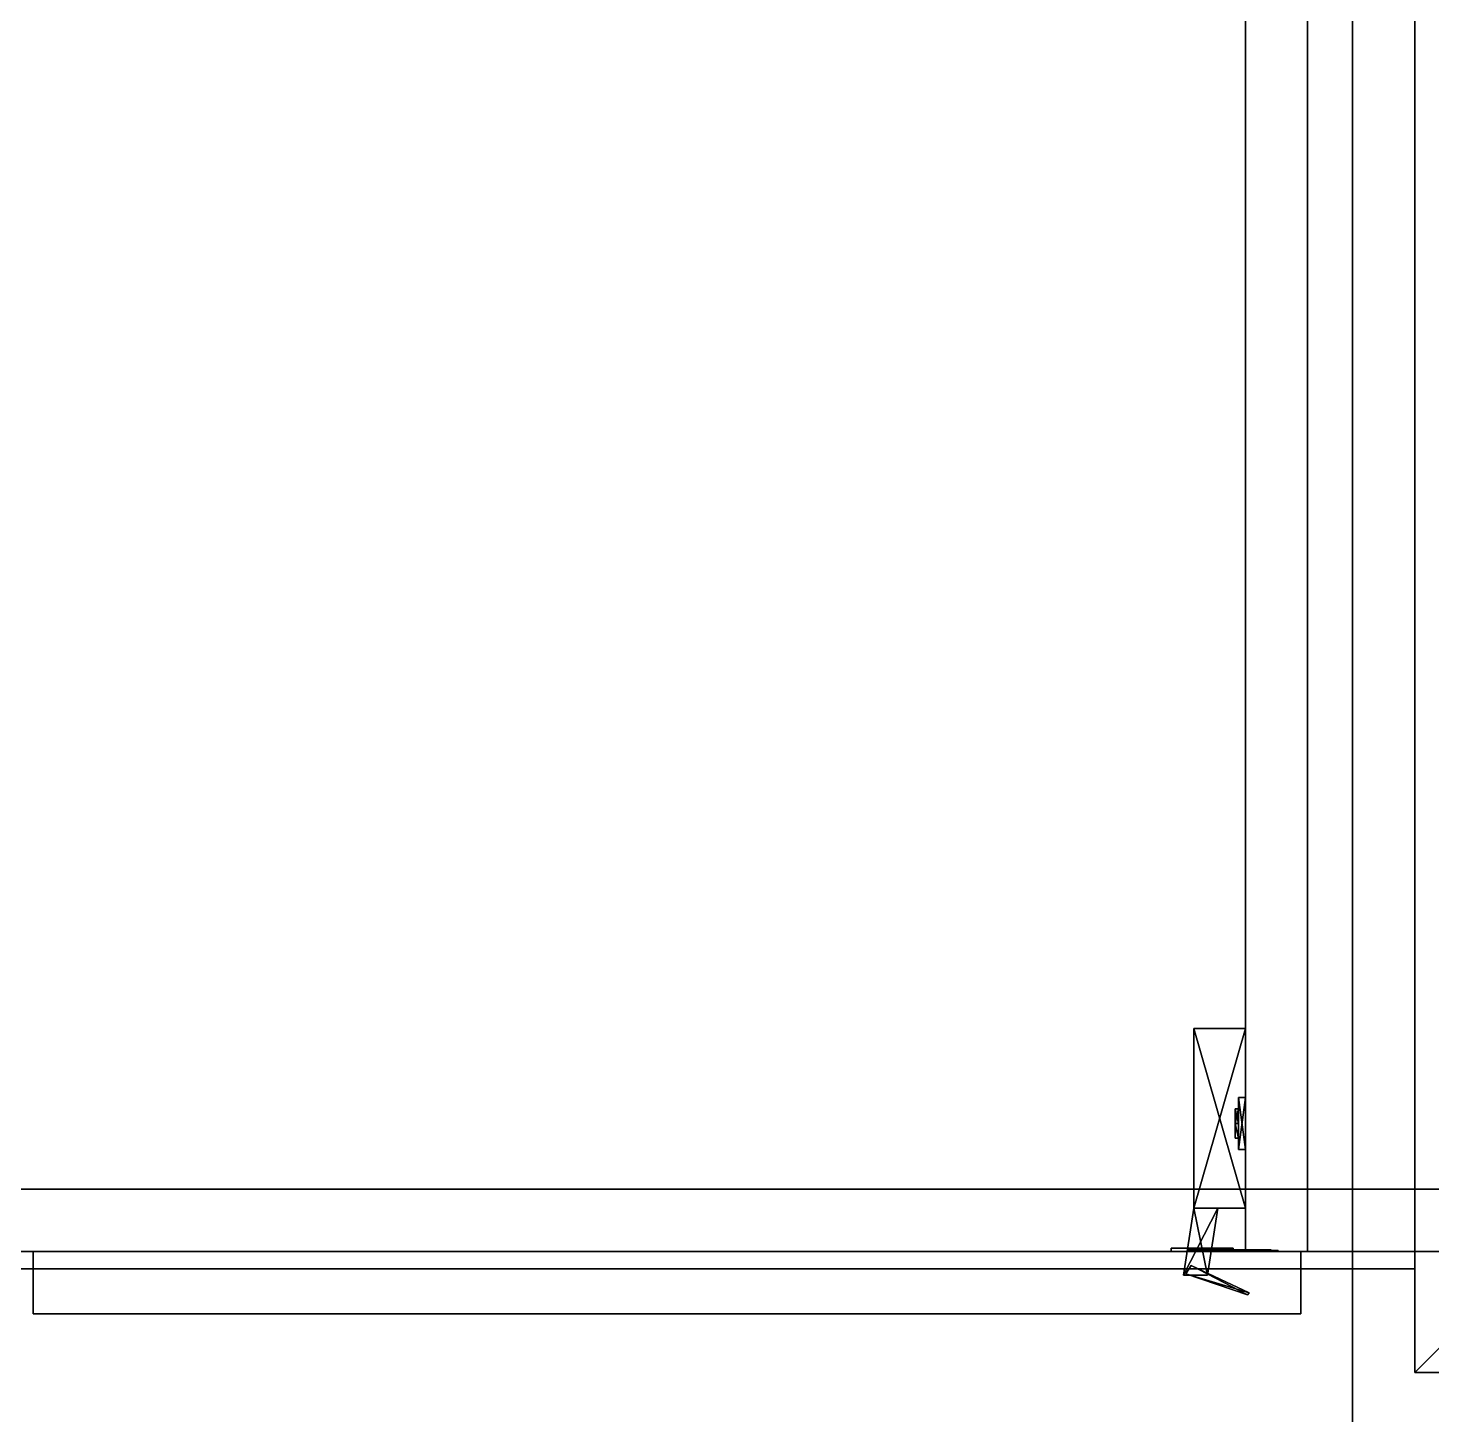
# Model space of a CAD drawing. Extents: x 0 to 6014, y -2453 to 0.
# Drawn here: x 4034 to 4439.9, y -802.3 to -401.1 of the extents above; entities that cross this region are included whole.
import ezdxf

# ---------------------------------------------------------------- set-up
doc = ezdxf.new("R2010")
doc.units = 0
for name, color, linetype in [('LAYER0', 7, 'CONTINUOUS'), ('LAYER1', 7, 'CONTINUOUS'), ('LAYER183', 246, 'CONTINUOUS'), ('LAYER184', 254, 'CONTINUOUS'), ('LAYER186', 7, 'CONTINUOUS'), ('LAYER203', 7, 'CONTINUOUS'), ('LAYER204', 7, 'CONTINUOUS'), ('LAYER205', 28, 'CONTINUOUS'), ('LAYER206', 253, 'CONTINUOUS'), ('LAYER207', 28, 'CONTINUOUS'), ('LAYER208', 253, 'CONTINUOUS'), ('LAYER209', 254, 'CONTINUOUS'), ('LAYER436', 254, 'CONTINUOUS'), ('LAYER437', 254, 'CONTINUOUS')]:
    doc.layers.add(name, color=color, linetype=linetype)

msp = doc.modelspace()

# ---------------------------------------------------------------- linework, layer by layer
at = {"layer": 'LAYER0'}
for points, invisible_edges in [([(1510, -265), (4585, 0), (2107, -1840), (1510, -265)], 7), ([(1510, 0, 5), (2107, -1840, 5), (4585, 0, 5), (1510, 0, 5)], 3), ([(2107, -1840), (4585, 0), (2107, -2453), (2107, -1840)], 3), ([(2107, -2453), (4585, 0), (4585, -640), (2107, -2453)], 5), ([(4585, 0, 5), (2107, -1840, 5), (4585, -640, 5), (4585, 0, 5)], 3), ([(2107, -2453), (4585, -640), (6013.69, -2453), (2107, -2453)], 3), ([(2107, -1840, 5), (6013.69, -2453, 5), (4585, -640, 5), (2107, -1840, 5)], 7)]:
    msp.add_3dface(points, dxfattribs=dict(at, invisible_edges=invisible_edges))
at = {"layer": 'LAYER1'}
for points, invisible_edges in [([(4435, -150, 5), (4585, 0, 5), (4435, -790, 5), (4435, -150, 5)], 3), ([(4435, -790, 5), (4585, 0, 5), (4585, -640, 5), (4435, -790, 5)], 5), ([(4435, -150, 2334), (4435, -790, 5), (4435, -790, 2334), (4435, -150, 2334)], 1), ([(4435, -790, 5), (4435, -150, 2334), (4435, -150, 5), (4435, -790, 5)], 1), ([(4435, -790, 5), (4585, -640, 5), (6013.69, -790, 5), (4435, -790, 5)], 3), ([(6013.69, -790, 2334), (4435, -790, 5), (6013.69, -790, 5), (6013.69, -790, 2334)], 1), ([(4435, -790, 5), (6013.69, -790, 2334), (4435, -790, 2334), (4435, -790, 5)], 1)]:
    msp.add_3dface(points, dxfattribs=dict(at, invisible_edges=invisible_edges))
at = {"layer": 'LAYER183', "invisible_edges": 1}
for points in [[(4417, -150, 5), (3682, -861, 5), (3682, -150, 5), (4417, -150, 5)], [(3682, -861, 5), (4417, -150, 5), (4417, -861, 5), (3682, -861, 5)], [(4417, -861, 1895), (3682, -150, 1895), (3682, -861, 1895), (4417, -861, 1895)], [(3682, -150, 1895), (4417, -861, 1895), (4417, -150, 1895), (3682, -150, 1895)], [(4417, -150, 5), (4417, -861, 1895), (4417, -861, 5), (4417, -150, 5)], [(4417, -861, 1895), (4417, -150, 5), (4417, -150, 1895), (4417, -861, 1895)]]:
    msp.add_3dface(points, dxfattribs=at)
at = {"layer": 'LAYER184', "invisible_edges": 1}
for points in [[(4435, -150, 1925), (3664, -760, 1925), (3664, -150, 1925), (4435, -150, 1925)], [(3664, -760, 1925), (4435, -150, 1925), (4435, -760, 1925), (3664, -760, 1925)], [(4435, -760, 1943), (3664, -150, 1943), (3664, -760, 1943), (4435, -760, 1943)], [(3664, -150, 1943), (4435, -760, 1943), (4435, -150, 1943), (3664, -150, 1943)], [(4435, -150, 1925), (4435, -760, 1943), (4435, -760, 1925), (4435, -150, 1925)], [(4435, -760, 1943), (4435, -150, 1925), (4435, -150, 1943), (4435, -760, 1943)], [(4435, -760, 1943), (3664, -760, 1925), (4435, -760, 1925), (4435, -760, 1943)], [(3664, -760, 1925), (4435, -760, 1943), (3664, -760, 1943), (3664, -760, 1925)]]:
    msp.add_3dface(points, dxfattribs=at)
at = {"layer": 'LAYER186', "invisible_edges": 1}
for points in [[(4386, -150, 1943), (4386, -755, 2293), (4386, -150, 2293), (4386, -150, 1943)], [(4386, -755, 2293), (4386, -150, 1943), (4386, -755, 1943), (4386, -755, 2293)], [(4386, -150, 1943), (4404, -755, 1943), (4386, -755, 1943), (4386, -150, 1943)], [(4404, -755, 1943), (4386, -150, 1943), (4404, -150, 1943), (4404, -755, 1943)], [(4404, -150, 2293), (4386, -755, 2293), (4404, -755, 2293), (4404, -150, 2293)], [(4386, -755, 2293), (4404, -150, 2293), (4386, -150, 2293), (4386, -755, 2293)], [(4404, -755, 1943), (4404, -150, 2293), (4404, -755, 2293), (4404, -755, 1943)], [(4404, -150, 2293), (4404, -755, 1943), (4404, -150, 1943), (4404, -150, 2293)], [(4404, -755, 1943), (4386, -755, 2293), (4386, -755, 1943), (4404, -755, 1943)], [(4386, -755, 2293), (4404, -755, 1943), (4404, -755, 2293), (4386, -755, 2293)]]:
    msp.add_3dface(points, dxfattribs=at)
at = {"layer": 'LAYER203', "invisible_edges": 1}
for points in [[(4386, -150, 1944), (3682, -755, 1944), (3682, -150, 1944), (4386, -150, 1944)], [(3682, -755, 1944), (4386, -150, 1944), (4386, -755, 1944), (3682, -755, 1944)], [(4386, -755, 1962), (3682, -150, 1962), (3682, -755, 1962), (4386, -755, 1962)], [(3682, -150, 1962), (4386, -755, 1962), (4386, -150, 1962), (3682, -150, 1962)], [(4386, -150, 1944), (4386, -755, 1962), (4386, -755, 1944), (4386, -150, 1944)], [(4386, -755, 1962), (4386, -150, 1944), (4386, -150, 1962), (4386, -755, 1962)], [(4386, -755, 1962), (3682, -755, 1944), (4386, -755, 1944), (4386, -755, 1962)], [(3682, -755, 1944), (4386, -755, 1962), (3682, -755, 1962), (3682, -755, 1944)]]:
    msp.add_3dface(points, dxfattribs=at)
at = {"layer": 'LAYER204', "invisible_edges": 1}
for points in [[(3682, -150, 2292), (4386, -755, 2292), (4386, -150, 2292), (3682, -150, 2292)], [(4386, -755, 2292), (3682, -150, 2292), (3682, -755, 2292), (4386, -755, 2292)], [(3682, -755, 2274), (4386, -150, 2274), (4386, -755, 2274), (3682, -755, 2274)], [(4386, -150, 2274), (3682, -755, 2274), (3682, -150, 2274), (4386, -150, 2274)], [(4386, -150, 2274), (4386, -755, 2292), (4386, -755, 2274), (4386, -150, 2274)], [(4386, -755, 2292), (4386, -150, 2274), (4386, -150, 2292), (4386, -755, 2292)], [(3682, -755, 2274), (4386, -755, 2292), (3682, -755, 2292), (3682, -755, 2274)], [(4386, -755, 2292), (3682, -755, 2274), (4386, -755, 2274), (4386, -755, 2292)]]:
    msp.add_3dface(points, dxfattribs=at)
at = {"layer": 'LAYER205'}
for points in [[(4364.5, -754, 2067), (4364.5, -755, 2067), (4364.5, -754, 2067)], [(4364.5, -754, 2025), (4382.5, -754, 2025), (4382.5, -754, 2025), (4364.5, -754, 2025)], [(4364.5, -754, 2067), (4382.5, -754, 2067), (4382.5, -754, 2067), (4364.5, -754, 2067)], [(4382.5, -754, 2025), (4382.5, -755, 2025), (4364.5, -755, 2025), (4364.5, -754, 2025)], [(4364.5, -755, 2025), (4364.5, -755, 2067), (4364.5, -754, 2067), (4364.5, -754, 2025)], [(4382.5, -754, 2067), (4382.5, -755, 2067), (4364.5, -755, 2067), (4364.5, -754, 2067)], [(4364.5, -755, 2025), (4382.5, -755, 2025), (4382.5, -755, 2067), (4364.5, -755, 2067)], [(4369.5, -754, 2037), (4369.5, -755, 2037), (4369.5, -755, 2055), (4369.5, -754, 2055)], [(4369.5, -754, 2037), (4369.5, -755, 2037), (4382.5, -755, 2037), (4382.5, -754, 2037)], [(4369.5, -754, 2055), (4369.5, -755, 2055), (4382.5, -755, 2055), (4382.5, -754, 2055)], [(4369.5, -755, 2037), (4369.5, -755, 2055), (4369.5, -755, 2037)], [(4382.5, -754, 2037), (4382.5, -755, 2037), (4382.5, -755, 2025), (4382.5, -754, 2025)], [(4382.5, -754, 2055), (4382.5, -755, 2055), (4382.5, -755, 2067), (4382.5, -754, 2067)], [(4382.5, -755, 2037), (4382.5, -755, 2025), (4382.5, -755, 2037)], [(4382.5, -755, 2055), (4382.5, -755, 2067), (4382.5, -755, 2055)]]:
    msp.add_3dface(points, dxfattribs=at)
for points, invisible_edges in [([(4364.5, -754, 2067), (4364.5, -754, 2025), (4369.5, -754, 2037), (4369.5, -754, 2055)], 10), ([(4364.5, -754, 2025), (4369.5, -754, 2037), (4382.5, -754, 2037), (4382.5, -754, 2025)], 1), ([(4364.5, -754, 2067), (4369.5, -754, 2055), (4382.5, -754, 2055), (4382.5, -754, 2067)], 1), ([(4382.5, -754.5, 2055), (4382.5, -754.5, 2037), (4369.5, -754.5, 2037), (4369.5, -754.5, 2055)], 1), ([(4386.709, -754.5, 2051.317), (4386.5, -754.5, 2040.5), (4382.5, -754.5, 2037), (4382.5, -754.5, 2055)], 5), ([(4382.5, -754.75, 2033), (4387.475, -754.75, 2033.99), (4386.5, -754.75, 2040.5), (4382.5, -754.75, 2037)], 2), ([(4387.475, -754.75, 2058.01), (4382.5, -754.75, 2059), (4382.5, -754.75, 2055), (4386.5, -754.75, 2051.5)], 8), ([(4393.5, -754.5, 2051.5), (4393.5, -754.5, 2040.5), (4386.5, -754.5, 2040.5), (4386.709, -754.5, 2051.317)], 4), ([(4387.475, -754.75, 2033.99), (4391.692, -754.75, 2036.808), (4390, -754.75, 2040.5), (4386.5, -754.75, 2040.5)], 10), ([(4391.692, -754.75, 2055.192), (4387.475, -754.75, 2058.01), (4386.5, -754.75, 2051.5), (4390, -754.75, 2051.5)], 10), ([(4391.692, -754.75, 2036.808), (4394.51, -754.75, 2041.025), (4393.5, -754.75, 2040.5), (4390, -754.75, 2040.5)], 10), ([(4394.51, -754.75, 2050.975), (4391.692, -754.75, 2055.192), (4390, -754.75, 2051.5), (4393.5, -754.75, 2051.5)], 10), ([(4394.51, -754.75, 2041.025), (4395.5, -754.75, 2046), (4393.5, -754.75, 2046), (4393.5, -754.75, 2040.5)], 10), ([(4395.5, -754.75, 2046), (4394.51, -754.75, 2050.975), (4393.5, -754.75, 2051.5), (4393.5, -754.75, 2046)], 10)]:
    msp.add_3dface(points, dxfattribs=dict(at, invisible_edges=invisible_edges))
at = {"layer": 'LAYER206'}
for points in [[(4386, -742.5, 2039.217), (4371.079, -742.5, 2039.217), (4386, -690.5, 2039.217), (4386, -742.5, 2039.217)], [(4386, -690.5, 2039.217), (4371.079, -742.5, 2039.217), (4371.079, -690.5, 2039.217), (4386, -690.5, 2039.217)], [(4386, -690.5, 2039.217), (4371.079, -690.5, 2039.217), (4386, -690.5, 2052.783), (4386, -690.5, 2039.217)], [(4386, -690.5, 2052.783), (4371.079, -690.5, 2039.217), (4371.079, -690.5, 2052.783), (4386, -690.5, 2052.783)], [(4386, -690.5, 2052.783), (4371.079, -690.5, 2052.783), (4386, -742.5, 2052.783), (4386, -690.5, 2052.783)], [(4386, -742.5, 2052.783), (4371.079, -690.5, 2052.783), (4371.079, -742.5, 2052.783), (4386, -742.5, 2052.783)], [(4371.079, -742.5, 2039.217), (4371.079, -742.5, 2052.783), (4371.079, -690.5, 2039.217), (4371.079, -742.5, 2039.217)], [(4371.079, -690.5, 2039.217), (4371.079, -742.5, 2052.783), (4371.079, -690.5, 2052.783), (4371.079, -690.5, 2039.217)], [(4383.016, -718, 2059.291), (4383.016, -713.7573, 2064.087), (4384.01, -718, 2059.291), (4383.016, -718, 2059.291)], [(4384.01, -718, 2059.291), (4383.016, -713.7573, 2064.087), (4384.01, -713.7573, 2064.087), (4384.01, -718, 2059.291)], [(4383.016, -713.7573, 2064.087), (4383.016, -718, 2068.883), (4384.01, -713.7573, 2064.087), (4383.016, -713.7573, 2064.087)], [(4384.01, -713.7573, 2064.087), (4383.016, -718, 2068.883), (4384.01, -718, 2068.883), (4384.01, -713.7573, 2064.087)], [(4383.016, -718, 2068.883), (4383.016, -713.7573, 2064.087), (4383.016, -722.2427, 2064.087), (4383.016, -718, 2068.883)], [(4383.016, -722.2427, 2064.087), (4383.016, -713.7573, 2064.087), (4383.016, -718, 2059.291), (4383.016, -722.2427, 2064.087)], [(4383.016, -718, 2023.117), (4383.016, -713.7573, 2027.913), (4384.01, -718, 2023.117), (4383.016, -718, 2023.117)], [(4384.01, -718, 2023.117), (4383.016, -713.7573, 2027.913), (4384.01, -713.7573, 2027.913), (4384.01, -718, 2023.117)], [(4383.016, -713.7573, 2027.913), (4383.016, -718, 2032.709), (4384.01, -713.7573, 2027.913), (4383.016, -713.7573, 2027.913)], [(4384.01, -713.7573, 2027.913), (4383.016, -718, 2032.709), (4384.01, -718, 2032.709), (4384.01, -713.7573, 2027.913)], [(4383.016, -718, 2032.709), (4383.016, -713.7573, 2027.913), (4383.016, -722.2427, 2027.913), (4383.016, -718, 2032.709)], [(4383.016, -722.2427, 2027.913), (4383.016, -713.7573, 2027.913), (4383.016, -718, 2023.117), (4383.016, -722.2427, 2027.913)], [(4384.01, -725.5, 2072), (4386, -725.5, 2072), (4386, -710.5, 2072), (4384.01, -725.5, 2072)], [(4384.01, -725.5, 2072), (4386, -710.5, 2072), (4384.01, -710.5, 2072), (4384.01, -725.5, 2072)], [(4384.01, -710.5, 2072), (4386, -710.5, 2072), (4386, -710.5, 2020), (4384.01, -710.5, 2072)], [(4384.01, -710.5, 2072), (4386, -710.5, 2020), (4384.01, -710.5, 2020), (4384.01, -710.5, 2072)], [(4384.01, -710.5, 2020), (4386, -710.5, 2020), (4386, -725.5, 2020), (4384.01, -710.5, 2020)], [(4384.01, -710.5, 2020), (4386, -725.5, 2020), (4384.01, -725.5, 2020), (4384.01, -710.5, 2020)], [(4384.01, -725.5, 2020), (4384.01, -725.5, 2072), (4384.01, -710.5, 2072), (4384.01, -725.5, 2020)], [(4384.01, -725.5, 2020), (4384.01, -710.5, 2072), (4384.01, -710.5, 2020), (4384.01, -725.5, 2020)], [(4384.01, -718, 2068.883), (4384.01, -713.7573, 2064.087), (4384.01, -718, 2059.291), (4384.01, -718, 2068.883)], [(4384.01, -718, 2032.709), (4384.01, -713.7573, 2027.913), (4384.01, -718, 2023.117), (4384.01, -718, 2032.709)], [(4383.016, -722.2427, 2064.087), (4383.016, -718, 2059.291), (4384.01, -722.2427, 2064.087), (4383.016, -722.2427, 2064.087)], [(4384.01, -722.2427, 2064.087), (4383.016, -718, 2059.291), (4384.01, -718, 2059.291), (4384.01, -722.2427, 2064.087)], [(4384.01, -718, 2068.883), (4383.016, -718, 2068.883), (4384.01, -722.2427, 2064.087), (4384.01, -718, 2068.883)], [(4384.01, -722.2427, 2064.087), (4383.016, -718, 2068.883), (4383.016, -722.2427, 2064.087), (4384.01, -722.2427, 2064.087)], [(4383.016, -722.2427, 2027.913), (4383.016, -718, 2023.117), (4384.01, -722.2427, 2027.913), (4383.016, -722.2427, 2027.913)], [(4384.01, -722.2427, 2027.913), (4383.016, -718, 2023.117), (4384.01, -718, 2023.117), (4384.01, -722.2427, 2027.913)], [(4384.01, -718, 2032.709), (4383.016, -718, 2032.709), (4384.01, -722.2427, 2027.913), (4384.01, -718, 2032.709)], [(4384.01, -722.2427, 2027.913), (4383.016, -718, 2032.709), (4383.016, -722.2427, 2027.913), (4384.01, -722.2427, 2027.913)], [(4384.01, -718, 2068.883), (4384.01, -718, 2059.291), (4384.01, -722.2427, 2064.087), (4384.01, -718, 2068.883)], [(4384.01, -718, 2032.709), (4384.01, -718, 2023.117), (4384.01, -722.2427, 2027.913), (4384.01, -718, 2032.709)], [(4386, -725.5, 2020), (4386, -725.5, 2072), (4384.01, -725.5, 2072), (4386, -725.5, 2020)], [(4386, -725.5, 2020), (4384.01, -725.5, 2072), (4384.01, -725.5, 2020), (4386, -725.5, 2020)], [(4375.058, -761.8654, 2039.217), (4368.094, -761.8654, 2039.217), (4378.042, -742.5, 2039.217), (4375.058, -761.8654, 2039.217)], [(4378.042, -742.5, 2039.217), (4368.094, -761.8654, 2039.217), (4371.079, -742.5, 2039.217), (4378.042, -742.5, 2039.217)], [(4375.058, -761.8654, 2052.783), (4371.079, -742.5, 2052.783), (4368.094, -761.8654, 2052.783), (4375.058, -761.8654, 2052.783)], [(4368.094, -761.8654, 2039.217), (4368.094, -761.8654, 2052.783), (4371.079, -742.5, 2039.217), (4368.094, -761.8654, 2039.217)], [(4371.079, -742.5, 2039.217), (4368.094, -761.8654, 2052.783), (4371.079, -742.5, 2052.783), (4371.079, -742.5, 2039.217)], [(4378.042, -742.5, 2052.783), (4371.079, -742.5, 2052.783), (4375.058, -761.8654, 2052.783), (4378.042, -742.5, 2052.783)], [(4370.308, -759.0753, 2040.348), (4386.591, -767.5, 2040.348), (4368.818, -761.4556, 2040.348), (4370.308, -759.0753, 2040.348)], [(4370.308, -759.0753, 2051.652), (4368.818, -761.4556, 2051.652), (4387.082, -766.9226, 2051.652), (4370.308, -759.0753, 2051.652)], [(4387.082, -766.9226, 2040.348), (4386.591, -767.5, 2040.348), (4370.308, -759.0753, 2040.348), (4387.082, -766.9226, 2040.348)], [(4387.082, -766.9226, 2051.652), (4368.818, -761.4556, 2051.652), (4386.591, -767.5, 2051.652), (4387.082, -766.9226, 2051.652)], [(4386.591, -767.5, 2040.348), (4386.591, -767.5, 2051.652), (4368.818, -761.4556, 2040.348), (4386.591, -767.5, 2040.348)], [(4368.818, -761.4556, 2040.348), (4386.591, -767.5, 2051.652), (4368.818, -761.4556, 2051.652), (4368.818, -761.4556, 2040.348)]]:
    msp.add_3dface(points, dxfattribs=at)
at = {"layer": 'LAYER207'}
for points in [[(4364.5, -754, 2211), (4364.5, -755, 2211), (4364.5, -754, 2211)], [(4364.5, -754, 2169), (4382.5, -754, 2169), (4382.5, -754, 2169), (4364.5, -754, 2169)], [(4364.5, -754, 2211), (4382.5, -754, 2211), (4382.5, -754, 2211), (4364.5, -754, 2211)], [(4382.5, -754, 2169), (4382.5, -755, 2169), (4364.5, -755, 2169), (4364.5, -754, 2169)], [(4364.5, -755, 2169), (4364.5, -755, 2211), (4364.5, -754, 2211), (4364.5, -754, 2169)], [(4382.5, -754, 2211), (4382.5, -755, 2211), (4364.5, -755, 2211), (4364.5, -754, 2211)], [(4364.5, -755, 2169), (4382.5, -755, 2169), (4382.5, -755, 2211), (4364.5, -755, 2211)], [(4369.5, -754, 2181), (4369.5, -755, 2181), (4369.5, -755, 2199), (4369.5, -754, 2199)], [(4369.5, -754, 2181), (4369.5, -755, 2181), (4382.5, -755, 2181), (4382.5, -754, 2181)], [(4369.5, -754, 2199), (4369.5, -755, 2199), (4382.5, -755, 2199), (4382.5, -754, 2199)], [(4369.5, -755, 2181), (4369.5, -755, 2199), (4369.5, -755, 2181)], [(4382.5, -754, 2181), (4382.5, -755, 2181), (4382.5, -755, 2169), (4382.5, -754, 2169)], [(4382.5, -754, 2199), (4382.5, -755, 2199), (4382.5, -755, 2211), (4382.5, -754, 2211)], [(4382.5, -755, 2181), (4382.5, -755, 2169), (4382.5, -755, 2181)], [(4382.5, -755, 2199), (4382.5, -755, 2211), (4382.5, -755, 2199)]]:
    msp.add_3dface(points, dxfattribs=at)
for points, invisible_edges in [([(4364.5, -754, 2211), (4364.5, -754, 2169), (4369.5, -754, 2181), (4369.5, -754, 2199)], 10), ([(4364.5, -754, 2169), (4369.5, -754, 2181), (4382.5, -754, 2181), (4382.5, -754, 2169)], 1), ([(4364.5, -754, 2211), (4369.5, -754, 2199), (4382.5, -754, 2199), (4382.5, -754, 2211)], 1), ([(4382.5, -754.5, 2199), (4382.5, -754.5, 2181), (4369.5, -754.5, 2181), (4369.5, -754.5, 2199)], 1), ([(4386.709, -754.5, 2195.317), (4386.5, -754.5, 2184.5), (4382.5, -754.5, 2181), (4382.5, -754.5, 2199)], 5), ([(4382.5, -754.75, 2177), (4387.475, -754.75, 2177.99), (4386.5, -754.75, 2184.5), (4382.5, -754.75, 2181)], 2), ([(4387.475, -754.75, 2202.01), (4382.5, -754.75, 2203), (4382.5, -754.75, 2199), (4386.5, -754.75, 2195.5)], 8), ([(4393.5, -754.5, 2195.5), (4393.5, -754.5, 2184.5), (4386.5, -754.5, 2184.5), (4386.709, -754.5, 2195.317)], 4), ([(4387.475, -754.75, 2177.99), (4391.692, -754.75, 2180.808), (4390, -754.75, 2184.5), (4386.5, -754.75, 2184.5)], 10), ([(4391.692, -754.75, 2199.192), (4387.475, -754.75, 2202.01), (4386.5, -754.75, 2195.5), (4390, -754.75, 2195.5)], 10), ([(4391.692, -754.75, 2180.808), (4394.51, -754.75, 2185.025), (4393.5, -754.75, 2184.5), (4390, -754.75, 2184.5)], 10), ([(4394.51, -754.75, 2194.975), (4391.692, -754.75, 2199.192), (4390, -754.75, 2195.5), (4393.5, -754.75, 2195.5)], 10), ([(4394.51, -754.75, 2185.025), (4395.5, -754.75, 2190), (4393.5, -754.75, 2190), (4393.5, -754.75, 2184.5)], 10), ([(4395.5, -754.75, 2190), (4394.51, -754.75, 2194.975), (4393.5, -754.75, 2195.5), (4393.5, -754.75, 2190)], 10)]:
    msp.add_3dface(points, dxfattribs=dict(at, invisible_edges=invisible_edges))
at = {"layer": 'LAYER208'}
for points in [[(4386, -742.5, 2183.217), (4371.079, -742.5, 2183.217), (4386, -690.5, 2183.217), (4386, -742.5, 2183.217)], [(4386, -690.5, 2183.217), (4371.079, -742.5, 2183.217), (4371.079, -690.5, 2183.217), (4386, -690.5, 2183.217)], [(4386, -690.5, 2183.217), (4371.079, -690.5, 2183.217), (4386, -690.5, 2196.783), (4386, -690.5, 2183.217)], [(4386, -690.5, 2196.783), (4371.079, -690.5, 2183.217), (4371.079, -690.5, 2196.783), (4386, -690.5, 2196.783)], [(4386, -690.5, 2196.783), (4371.079, -690.5, 2196.783), (4386, -742.5, 2196.783), (4386, -690.5, 2196.783)], [(4386, -742.5, 2196.783), (4371.079, -690.5, 2196.783), (4371.079, -742.5, 2196.783), (4386, -742.5, 2196.783)], [(4371.079, -742.5, 2183.217), (4371.079, -742.5, 2196.783), (4371.079, -690.5, 2183.217), (4371.079, -742.5, 2183.217)], [(4371.079, -690.5, 2183.217), (4371.079, -742.5, 2196.783), (4371.079, -690.5, 2196.783), (4371.079, -690.5, 2183.217)], [(4383.016, -718, 2203.291), (4383.016, -713.7573, 2208.087), (4384.01, -718, 2203.291), (4383.016, -718, 2203.291)], [(4384.01, -718, 2203.291), (4383.016, -713.7573, 2208.087), (4384.01, -713.7573, 2208.087), (4384.01, -718, 2203.291)], [(4383.016, -713.7573, 2208.087), (4383.016, -718, 2212.883), (4384.01, -713.7573, 2208.087), (4383.016, -713.7573, 2208.087)], [(4384.01, -713.7573, 2208.087), (4383.016, -718, 2212.883), (4384.01, -718, 2212.883), (4384.01, -713.7573, 2208.087)], [(4383.016, -718, 2212.883), (4383.016, -713.7573, 2208.087), (4383.016, -722.2427, 2208.087), (4383.016, -718, 2212.883)], [(4383.016, -722.2427, 2208.087), (4383.016, -713.7573, 2208.087), (4383.016, -718, 2203.291), (4383.016, -722.2427, 2208.087)], [(4383.016, -718, 2167.117), (4383.016, -713.7573, 2171.913), (4384.01, -718, 2167.117), (4383.016, -718, 2167.117)], [(4384.01, -718, 2167.117), (4383.016, -713.7573, 2171.913), (4384.01, -713.7573, 2171.913), (4384.01, -718, 2167.117)], [(4383.016, -713.7573, 2171.913), (4383.016, -718, 2176.709), (4384.01, -713.7573, 2171.913), (4383.016, -713.7573, 2171.913)], [(4384.01, -713.7573, 2171.913), (4383.016, -718, 2176.709), (4384.01, -718, 2176.709), (4384.01, -713.7573, 2171.913)], [(4383.016, -718, 2176.709), (4383.016, -713.7573, 2171.913), (4383.016, -722.2427, 2171.913), (4383.016, -718, 2176.709)], [(4383.016, -722.2427, 2171.913), (4383.016, -713.7573, 2171.913), (4383.016, -718, 2167.117), (4383.016, -722.2427, 2171.913)], [(4384.01, -725.5, 2216), (4386, -725.5, 2216), (4386, -710.5, 2216), (4384.01, -725.5, 2216)], [(4384.01, -725.5, 2216), (4386, -710.5, 2216), (4384.01, -710.5, 2216), (4384.01, -725.5, 2216)], [(4384.01, -710.5, 2216), (4386, -710.5, 2216), (4386, -710.5, 2164), (4384.01, -710.5, 2216)], [(4384.01, -710.5, 2216), (4386, -710.5, 2164), (4384.01, -710.5, 2164), (4384.01, -710.5, 2216)], [(4384.01, -710.5, 2164), (4386, -710.5, 2164), (4386, -725.5, 2164), (4384.01, -710.5, 2164)], [(4384.01, -710.5, 2164), (4386, -725.5, 2164), (4384.01, -725.5, 2164), (4384.01, -710.5, 2164)], [(4384.01, -725.5, 2164), (4384.01, -725.5, 2216), (4384.01, -710.5, 2216), (4384.01, -725.5, 2164)], [(4384.01, -725.5, 2164), (4384.01, -710.5, 2216), (4384.01, -710.5, 2164), (4384.01, -725.5, 2164)], [(4384.01, -718, 2212.883), (4384.01, -713.7573, 2208.087), (4384.01, -718, 2203.291), (4384.01, -718, 2212.883)], [(4384.01, -718, 2176.709), (4384.01, -713.7573, 2171.913), (4384.01, -718, 2167.117), (4384.01, -718, 2176.709)], [(4383.016, -722.2427, 2208.087), (4383.016, -718, 2203.291), (4384.01, -722.2427, 2208.087), (4383.016, -722.2427, 2208.087)], [(4384.01, -722.2427, 2208.087), (4383.016, -718, 2203.291), (4384.01, -718, 2203.291), (4384.01, -722.2427, 2208.087)], [(4384.01, -718, 2212.883), (4383.016, -718, 2212.883), (4384.01, -722.2427, 2208.087), (4384.01, -718, 2212.883)], [(4384.01, -722.2427, 2208.087), (4383.016, -718, 2212.883), (4383.016, -722.2427, 2208.087), (4384.01, -722.2427, 2208.087)], [(4383.016, -722.2427, 2171.913), (4383.016, -718, 2167.117), (4384.01, -722.2427, 2171.913), (4383.016, -722.2427, 2171.913)], [(4384.01, -722.2427, 2171.913), (4383.016, -718, 2167.117), (4384.01, -718, 2167.117), (4384.01, -722.2427, 2171.913)], [(4384.01, -718, 2176.709), (4383.016, -718, 2176.709), (4384.01, -722.2427, 2171.913), (4384.01, -718, 2176.709)], [(4384.01, -722.2427, 2171.913), (4383.016, -718, 2176.709), (4383.016, -722.2427, 2171.913), (4384.01, -722.2427, 2171.913)], [(4384.01, -718, 2212.883), (4384.01, -718, 2203.291), (4384.01, -722.2427, 2208.087), (4384.01, -718, 2212.883)], [(4384.01, -718, 2176.709), (4384.01, -718, 2167.117), (4384.01, -722.2427, 2171.913), (4384.01, -718, 2176.709)], [(4386, -725.5, 2164), (4386, -725.5, 2216), (4384.01, -725.5, 2216), (4386, -725.5, 2164)], [(4386, -725.5, 2164), (4384.01, -725.5, 2216), (4384.01, -725.5, 2164), (4386, -725.5, 2164)], [(4375.058, -761.8654, 2183.217), (4368.094, -761.8654, 2183.217), (4378.042, -742.5, 2183.217), (4375.058, -761.8654, 2183.217)], [(4378.042, -742.5, 2183.217), (4368.094, -761.8654, 2183.217), (4371.079, -742.5, 2183.217), (4378.042, -742.5, 2183.217)], [(4375.058, -761.8654, 2196.783), (4371.079, -742.5, 2196.783), (4368.094, -761.8654, 2196.783), (4375.058, -761.8654, 2196.783)], [(4368.094, -761.8654, 2183.217), (4368.094, -761.8654, 2196.783), (4371.079, -742.5, 2183.217), (4368.094, -761.8654, 2183.217)], [(4371.079, -742.5, 2183.217), (4368.094, -761.8654, 2196.783), (4371.079, -742.5, 2196.783), (4371.079, -742.5, 2183.217)], [(4378.042, -742.5, 2196.783), (4371.079, -742.5, 2196.783), (4375.058, -761.8654, 2196.783), (4378.042, -742.5, 2196.783)], [(4370.308, -759.0753, 2184.348), (4386.591, -767.5, 2184.348), (4368.818, -761.4556, 2184.348), (4370.308, -759.0753, 2184.348)], [(4370.308, -759.0753, 2195.652), (4368.818, -761.4556, 2195.652), (4387.082, -766.9226, 2195.652), (4370.308, -759.0753, 2195.652)], [(4387.082, -766.9226, 2184.348), (4386.591, -767.5, 2184.348), (4370.308, -759.0753, 2184.348), (4387.082, -766.9226, 2184.348)], [(4387.082, -766.9226, 2195.652), (4368.818, -761.4556, 2195.652), (4386.591, -767.5, 2195.652), (4387.082, -766.9226, 2195.652)], [(4386.591, -767.5, 2184.348), (4386.591, -767.5, 2195.652), (4368.818, -761.4556, 2184.348), (4386.591, -767.5, 2184.348)], [(4368.818, -761.4556, 2184.348), (4386.591, -767.5, 2195.652), (4368.818, -761.4556, 2195.652), (4368.818, -761.4556, 2184.348)]]:
    msp.add_3dface(points, dxfattribs=at)
at = {"layer": 'LAYER209', "invisible_edges": 1}
for points in [[(4035.5, -755, 2290), (4402, -755, 1918), (4035.5, -755, 1918), (4035.5, -755, 2290)], [(4402, -755, 1918), (4035.5, -755, 2290), (4402, -755, 2290), (4402, -755, 1918)], [(4035.5, -773, 1918), (4402, -755, 1918), (4402, -773, 1918), (4035.5, -773, 1918)], [(4402, -755, 1918), (4035.5, -773, 1918), (4035.5, -755, 1918), (4402, -755, 1918)], [(4035.5, -755, 2290), (4402, -773, 2290), (4402, -755, 2290), (4035.5, -755, 2290)], [(4402, -773, 2290), (4035.5, -755, 2290), (4035.5, -773, 2290), (4402, -773, 2290)], [(4035.5, -773, 1918), (4035.5, -755, 2290), (4035.5, -755, 1918), (4035.5, -773, 1918)], [(4035.5, -755, 2290), (4035.5, -773, 1918), (4035.5, -773, 2290), (4035.5, -755, 2290)], [(4402, -773, 2290), (4402, -755, 1918), (4402, -755, 2290), (4402, -773, 2290)], [(4402, -755, 1918), (4402, -773, 2290), (4402, -773, 1918), (4402, -755, 1918)], [(4402, -773, 2290), (4035.5, -773, 1918), (4402, -773, 1918), (4402, -773, 2290)], [(4035.5, -773, 1918), (4402, -773, 2290), (4035.5, -773, 2290), (4035.5, -773, 1918)]]:
    msp.add_3dface(points, dxfattribs=at)
at = {"layer": 'LAYER436', "invisible_edges": 1}
for points in [[(4455, -737, 2363), (3664, -737, 2293), (3664, -737, 2363), (4455, -737, 2363)], [(3664, -737, 2293), (4455, -737, 2363), (4455, -737, 2293), (3664, -737, 2293)], [(4455, -755, 2293), (3664, -737, 2293), (4455, -737, 2293), (4455, -755, 2293)], [(3664, -737, 2293), (4455, -755, 2293), (3664, -755, 2293), (3664, -737, 2293)], [(3664, -755, 2363), (4455, -737, 2363), (3664, -737, 2363), (3664, -755, 2363)], [(4455, -737, 2363), (3664, -755, 2363), (4455, -755, 2363), (4455, -737, 2363)], [(4455, -755, 2293), (3664, -755, 2363), (3664, -755, 2293), (4455, -755, 2293)], [(3664, -755, 2363), (4455, -755, 2293), (4455, -755, 2363), (3664, -755, 2363)]]:
    msp.add_3dface(points, dxfattribs=at)
at = {"layer": 'LAYER437', "invisible_edges": 1}
for points in [[(4404, -737, 2293), (4474, -737, 1943), (4404, -737, 1943), (4404, -737, 2293)], [(4474, -737, 1943), (4404, -737, 2293), (4474, -737, 2293), (4474, -737, 1943)], [(4404, -755, 1943), (4474, -737, 1943), (4474, -755, 1943), (4404, -755, 1943)], [(4474, -737, 1943), (4404, -755, 1943), (4404, -737, 1943), (4474, -737, 1943)], [(4404, -737, 2293), (4474, -755, 2293), (4474, -737, 2293), (4404, -737, 2293)], [(4474, -755, 2293), (4404, -737, 2293), (4404, -755, 2293), (4474, -755, 2293)], [(4404, -755, 1943), (4404, -737, 2293), (4404, -737, 1943), (4404, -755, 1943)], [(4404, -737, 2293), (4404, -755, 1943), (4404, -755, 2293), (4404, -737, 2293)], [(4474, -755, 2293), (4404, -755, 1943), (4474, -755, 1943), (4474, -755, 2293)], [(4404, -755, 1943), (4474, -755, 2293), (4404, -755, 2293), (4404, -755, 1943)]]:
    msp.add_3dface(points, dxfattribs=at)

# ---------------------------------------------------------------- meshes
at = {"layer": 'LAYER1'}
mesh = msp.add_polymesh((11, 2), dxfattribs=at)
for k, corner in enumerate([(2257, -1690, 2334), (2257, -2453, 2334), (150, -1690, 2334), (2257, -1690, 2334), (150, -160, 2334), (150, -1690, 2334), (915, -160, 2334), (150, -160, 2334), (915, -415, 2334), (915, -160, 2334), (1660, -415, 2334), (915, -415, 2334), (1660, -150, 2334), (1660, -415, 2334), (4435, -150, 2334), (1660, -150, 2334), (4435, -790, 2334), (4435, -150, 2334), (6013.688, -790, 2334), (4435, -790, 2334), (6013.688, -640, 2334), (4585, -640, 2334)]):
    mesh.set_mesh_vertex(divmod(k, 2), corner)
at = {"layer": 'LAYER205'}
mesh = msp.add_polymesh((2, 9), dxfattribs=at)
for k, corner in enumerate([(4382.5, -754.75, 2033), (4387.475, -754.75, 2033.99), (4391.692, -754.75, 2036.808), (4394.51, -754.75, 2041.025), (4395.5, -754.75, 2046), (4394.51, -754.75, 2050.975), (4391.692, -754.75, 2055.192), (4387.475, -754.75, 2058.01), (4382.5, -754.75, 2059), (4382.5, -755, 2033), (4387.475, -755, 2033.99), (4391.692, -755, 2036.808), (4394.51, -755, 2041.025), (4395.5, -755, 2046), (4394.51, -755, 2050.975), (4391.692, -755, 2055.192), (4387.475, -755, 2058.01), (4382.5, -755, 2059)]):
    mesh.set_mesh_vertex(divmod(k, 9), corner)
at = {"layer": 'LAYER207'}
mesh = msp.add_polymesh((2, 9), dxfattribs=at)
for k, corner in enumerate([(4382.5, -754.75, 2177), (4387.475, -754.75, 2177.99), (4391.692, -754.75, 2180.808), (4394.51, -754.75, 2185.025), (4395.5, -754.75, 2190), (4394.51, -754.75, 2194.975), (4391.692, -754.75, 2199.192), (4387.475, -754.75, 2202.01), (4382.5, -754.75, 2203), (4382.5, -755, 2177), (4387.475, -755, 2177.99), (4391.692, -755, 2180.808), (4394.51, -755, 2185.025), (4395.5, -755, 2190), (4394.51, -755, 2194.975), (4391.692, -755, 2199.192), (4387.475, -755, 2202.01), (4382.5, -755, 2203)]):
    mesh.set_mesh_vertex(divmod(k, 9), corner)

doc.saveas('drawing.dxf')
